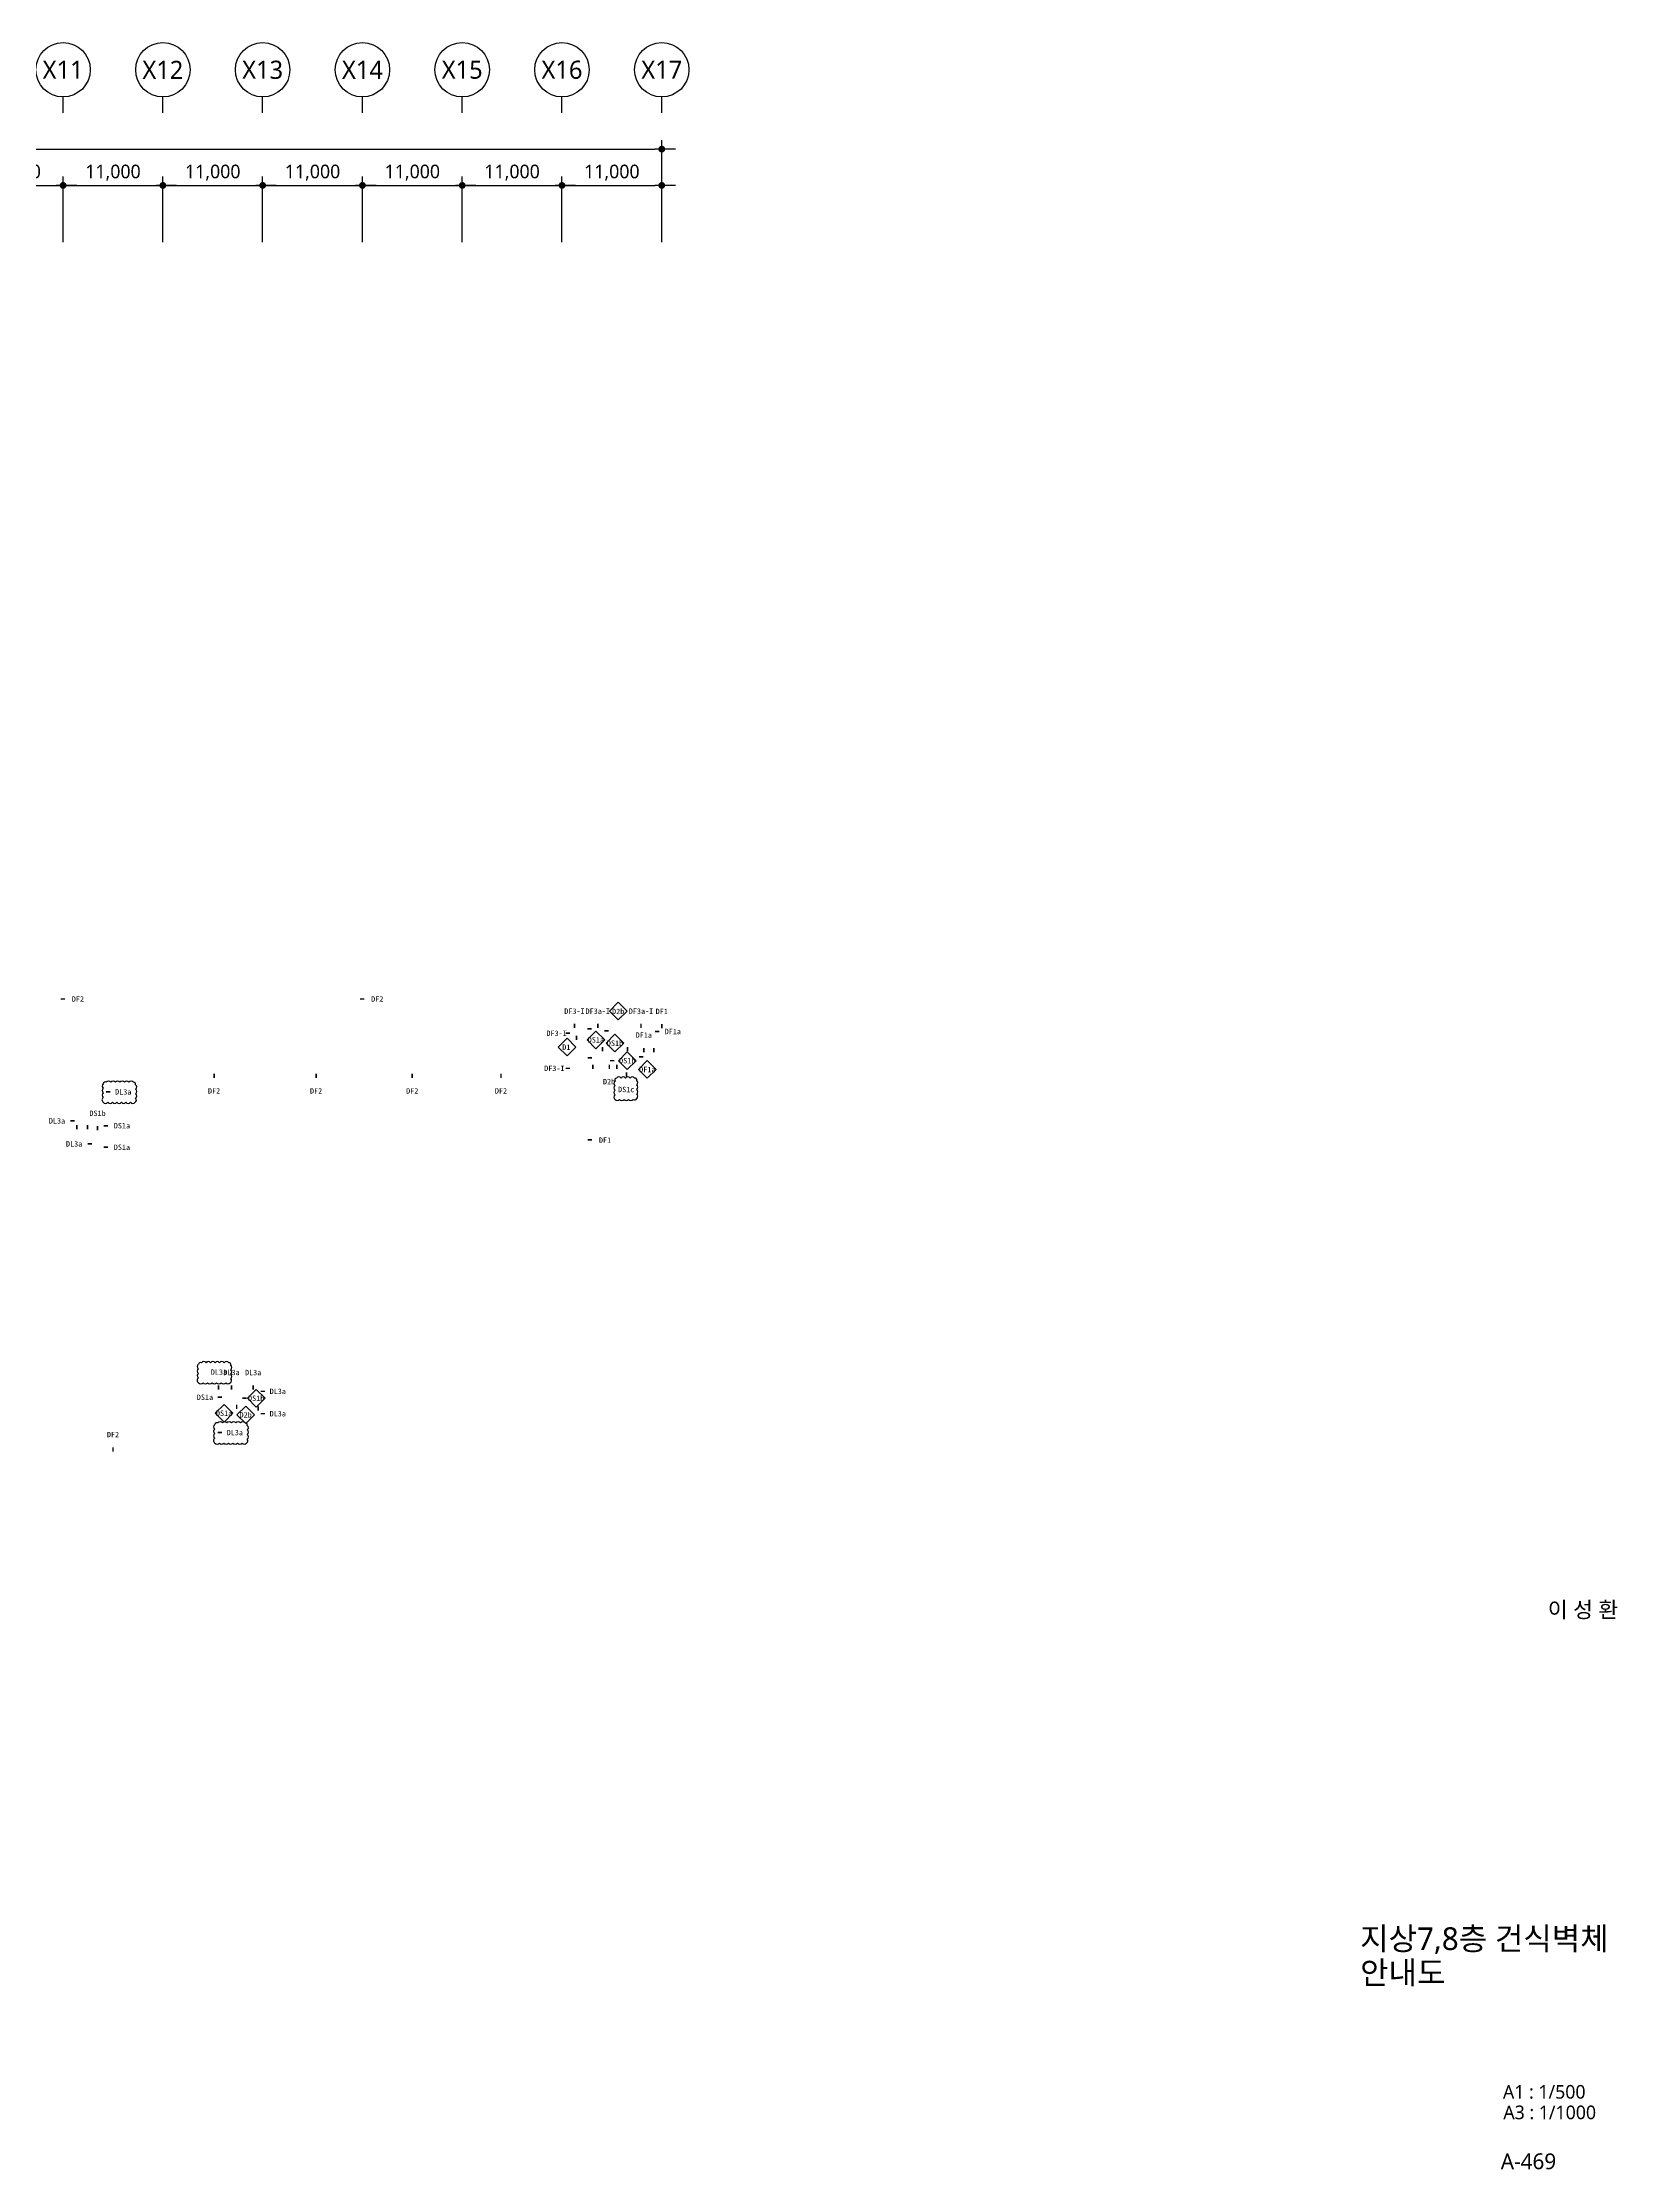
# Model space of a CAD drawing. Header units: millimetres. Extents: x 1205999 to 2806860, y 467935 to 2511436.
# Drawn here: x 1373231 to 1546860, y 1979989 to 2214436 of the extents above; entities that cross this region are included whole.
import ezdxf
from ezdxf.enums import TextEntityAlignment as Align

# ---------------------------------------------------------------- set-up
doc = ezdxf.new("R2010")
doc.units = ezdxf.units.MM
doc.header["$LTSCALE"] = 5
doc.header["$MEASUREMENT"] = 0
doc.layers.get('0').update_dxf_attribs({"linetype": 'CONTINUOUS'})
for name, color, linetype, lineweight in [('A-AXIS-BUBL', 7, 'CONTINUOUS', 25), ('A-BORD-TEXT', 3, 'CONTINUOUS', 25), ('A-DIMS', 7, 'CONTINUOUS', 25), ('A-MKXS-TEXT1', 3, 'CONTINUOUS', 25), ('A-MKXS-WALL', 6, 'CONTINUOUS', 20), ('A-XXXX-TXT2', 3, 'CONTINUOUS', 25), ('REV-202205', 20, 'CONTINUOUS', 25)]:
    doc.layers.add(name, color=color, linetype=linetype, lineweight=lineweight)
doc.layers.add('WAL-TAG', color=3, linetype='CONTINUOUS')
doc.styles.add('HY울릉도L', font='')
doc.styles.add('돋움체', font='')
doc.styles.add('맑은고딕', font='malgun.ttf')
doc.styles.get('HY울릉도L').set_extended_font_data('HYwulM')
doc.styles.get('돋움체').set_extended_font_data('DotumChe')
doc.dimstyles.new('CDIM', dxfattribs={"dimtxt": 3, "dimasz": 1.5, "dimexe": 2, "dimexo": 1, "dimgap": 1, "dimtad": 1, "dimdec": 0, "dimrnd": 0.5, "dimzin": 0, "dimdsep": 32, "dimlunit": 6, "dimtxsty": 'HY울릉도L', "dimblk1": '_CIDOT', "dimblk2": '_CIDOT', "dimsah": 1, "dimcen": 5.5, "dimclrd": 2, "dimclre": 2, "dimclrt": 7, "dimadec": 0, "dimazin": 0, "dimtfac": 1, "dimtdec": 0, "dimtix": 1, "dimtmove": 2, "dimatfit": 1, "dimldrblk": '_CIDOT', "dimfxl": 1, "dimtolj": 1, "dimtzin": 0, "dimlwd": -1, "dimarcsym": 0})

# ---------------------------------------------------------------- blocks, each defined once
blk = doc.blocks.new('_CIDOT')
at = {"color": 0, "linetype": 'ByBlock'}
blk.add_line((2, 0), (-1, 0), dxfattribs=at)
at = {"color": 0, "linetype": 'ByBlock', "const_width": 0.5}
blk.add_lwpolyline([(-0.25, 0, 1), (0.25, 0, 1)], format="xyb", close=True, dxfattribs=at)
blk = doc.blocks.new('*D32')
at = {"layer": 'A-DIMS', "lineweight": -2, "transparency": 16777216}
for p, q in [((225693, 255621), (225693, 262871)), ((236693, 255621), (236693, 262871))]:
    blk.add_line(p, q, dxfattribs=at)
at = {"layer": 'A-DIMS', "transparency": 16777216}
blk.add_line((226443, 261871), (235943, 261871), dxfattribs=at)
at = {"layer": 'A-DIMS', "transparency": 16777216, "xscale": 750, "yscale": 750, "zscale": 750, "rotation": 180}
blk.add_blockref('_CIDOT', (225693, 261871), dxfattribs=at)
at = {"layer": 'A-DIMS', "transparency": 16777216, "xscale": 750, "yscale": 750, "zscale": 750}
blk.add_blockref('_CIDOT', (236693, 261871), dxfattribs=at)
at = {"layer": 'A-DIMS', "color": 3, "transparency": 16777216, "insert": (231193, 263275), "char_height": 1500, "attachment_point": 5, "style": '맑은고딕'}
blk.add_mtext('\\A1;11,000', dxfattribs=at)
blk = doc.blocks.new('*D33')
at = {"layer": 'A-DIMS', "lineweight": -2, "transparency": 16777216}
for p, q in [((236693, 255621), (236693, 262871)), ((247693, 255621), (247693, 262871))]:
    blk.add_line(p, q, dxfattribs=at)
at = {"layer": 'A-DIMS', "transparency": 16777216}
blk.add_line((237443, 261871), (246943, 261871), dxfattribs=at)
at = {"layer": 'A-DIMS', "transparency": 16777216, "xscale": 750, "yscale": 750, "zscale": 750, "rotation": 180}
blk.add_blockref('_CIDOT', (236693, 261871), dxfattribs=at)
at = {"layer": 'A-DIMS', "transparency": 16777216, "xscale": 750, "yscale": 750, "zscale": 750}
blk.add_blockref('_CIDOT', (247693, 261871), dxfattribs=at)
at = {"layer": 'A-DIMS', "color": 3, "transparency": 16777216, "insert": (242193, 263275), "char_height": 1500, "attachment_point": 5, "style": '맑은고딕'}
blk.add_mtext('\\A1;11,000', dxfattribs=at)
blk = doc.blocks.new('*D34')
at = {"layer": 'A-DIMS', "lineweight": -2, "transparency": 16777216}
for p, q in [((247693, 255621), (247693, 262871)), ((258693, 255621), (258693, 262871))]:
    blk.add_line(p, q, dxfattribs=at)
at = {"layer": 'A-DIMS', "transparency": 16777216}
blk.add_line((248443, 261871), (257943, 261871), dxfattribs=at)
at = {"layer": 'A-DIMS', "transparency": 16777216, "xscale": 750, "yscale": 750, "zscale": 750, "rotation": 180}
blk.add_blockref('_CIDOT', (247693, 261871), dxfattribs=at)
at = {"layer": 'A-DIMS', "transparency": 16777216, "xscale": 750, "yscale": 750, "zscale": 750}
blk.add_blockref('_CIDOT', (258693, 261871), dxfattribs=at)
at = {"layer": 'A-DIMS', "color": 3, "transparency": 16777216, "insert": (253193, 263275), "char_height": 1500, "attachment_point": 5, "style": '맑은고딕'}
blk.add_mtext('\\A1;11,000', dxfattribs=at)
blk = doc.blocks.new('*D35')
at = {"layer": 'A-DIMS', "lineweight": -2, "transparency": 16777216}
for p, q in [((258693, 255621), (258693, 262871)), ((269693, 255621), (269693, 262871))]:
    blk.add_line(p, q, dxfattribs=at)
at = {"layer": 'A-DIMS', "transparency": 16777216}
blk.add_line((259443, 261871), (268943, 261871), dxfattribs=at)
at = {"layer": 'A-DIMS', "transparency": 16777216, "xscale": 750, "yscale": 750, "zscale": 750, "rotation": 180}
blk.add_blockref('_CIDOT', (258693, 261871), dxfattribs=at)
at = {"layer": 'A-DIMS', "transparency": 16777216, "xscale": 750, "yscale": 750, "zscale": 750}
blk.add_blockref('_CIDOT', (269693, 261871), dxfattribs=at)
at = {"layer": 'A-DIMS', "color": 3, "transparency": 16777216, "insert": (264193, 263275), "char_height": 1500, "attachment_point": 5, "style": '맑은고딕'}
blk.add_mtext('\\A1;11,000', dxfattribs=at)
blk = doc.blocks.new('*D36')
at = {"layer": 'A-DIMS', "lineweight": -2, "transparency": 16777216}
for p, q in [((269693, 255621), (269693, 262871)), ((280693, 255621), (280693, 262871))]:
    blk.add_line(p, q, dxfattribs=at)
at = {"layer": 'A-DIMS', "transparency": 16777216}
blk.add_line((270443, 261871), (279943, 261871), dxfattribs=at)
at = {"layer": 'A-DIMS', "transparency": 16777216, "xscale": 750, "yscale": 750, "zscale": 750, "rotation": 180}
blk.add_blockref('_CIDOT', (269693, 261871), dxfattribs=at)
at = {"layer": 'A-DIMS', "transparency": 16777216, "xscale": 750, "yscale": 750, "zscale": 750}
blk.add_blockref('_CIDOT', (280693, 261871), dxfattribs=at)
at = {"layer": 'A-DIMS', "color": 3, "transparency": 16777216, "insert": (275193, 263275), "char_height": 1500, "attachment_point": 5, "style": '맑은고딕'}
blk.add_mtext('\\A1;11,000', dxfattribs=at)
blk = doc.blocks.new('*D37')
at = {"layer": 'A-DIMS', "lineweight": -2, "transparency": 16777216}
for p, q in [((280693, 255621), (280693, 262871)), ((291693, 255621), (291693, 262871))]:
    blk.add_line(p, q, dxfattribs=at)
at = {"layer": 'A-DIMS', "transparency": 16777216}
blk.add_line((281443, 261871), (290943, 261871), dxfattribs=at)
at = {"layer": 'A-DIMS', "transparency": 16777216, "xscale": 750, "yscale": 750, "zscale": 750, "rotation": 180}
blk.add_blockref('_CIDOT', (280693, 261871), dxfattribs=at)
at = {"layer": 'A-DIMS', "transparency": 16777216, "xscale": 750, "yscale": 750, "zscale": 750}
blk.add_blockref('_CIDOT', (291693, 261871), dxfattribs=at)
at = {"layer": 'A-DIMS', "color": 3, "transparency": 16777216, "insert": (286193, 263275), "char_height": 1500, "attachment_point": 5, "style": '맑은고딕'}
blk.add_mtext('\\A1;11,000', dxfattribs=at)
blk = doc.blocks.new('*D38')
at = {"layer": 'A-DIMS', "lineweight": -2, "transparency": 16777216}
for p, q in [((126693, 255621), (126693, 266871)), ((302693, 255621), (302693, 266871))]:
    blk.add_line(p, q, dxfattribs=at)
at = {"layer": 'A-DIMS', "transparency": 16777216}
blk.add_line((127443, 265871), (301943, 265871), dxfattribs=at)
at = {"layer": 'A-DIMS', "transparency": 16777216, "xscale": 750, "yscale": 750, "zscale": 750, "rotation": 180}
blk.add_blockref('_CIDOT', (126693, 265871), dxfattribs=at)
at = {"layer": 'A-DIMS', "transparency": 16777216, "xscale": 750, "yscale": 750, "zscale": 750}
blk.add_blockref('_CIDOT', (302693, 265871), dxfattribs=at)
at = {"layer": 'A-DIMS', "color": 3, "transparency": 16777216, "insert": (214693, 267275), "char_height": 1500, "attachment_point": 5, "style": '맑은고딕'}
blk.add_mtext('\\A1;176,000', dxfattribs=at)
blk = doc.blocks.new('*D39')
at = {"layer": 'A-DIMS', "lineweight": -2, "transparency": 16777216}
for p, q in [((291693, 255621), (291693, 262871)), ((302693, 255621), (302693, 262871))]:
    blk.add_line(p, q, dxfattribs=at)
at = {"layer": 'A-DIMS', "transparency": 16777216}
blk.add_line((292443, 261871), (301943, 261871), dxfattribs=at)
at = {"layer": 'A-DIMS', "transparency": 16777216, "xscale": 750, "yscale": 750, "zscale": 750, "rotation": 180}
blk.add_blockref('_CIDOT', (291693, 261871), dxfattribs=at)
at = {"layer": 'A-DIMS', "transparency": 16777216, "xscale": 750, "yscale": 750, "zscale": 750}
blk.add_blockref('_CIDOT', (302693, 261871), dxfattribs=at)
at = {"layer": 'A-DIMS', "color": 3, "transparency": 16777216, "insert": (297193, 263275), "char_height": 1500, "attachment_point": 5, "style": '맑은고딕'}
blk.add_mtext('\\A1;11,000', dxfattribs=at)
blk = doc.blocks.new('wall-tag-02')
at = {"layer": 'A-MKXS-WALL'}
blk.add_lwpolyline([(0, 1185, 112, 112, 0), (0, 885, 0, 0, 0), (0, 608, 0, 0, 0), (-608, 0, 0, 0, 0), (0, -608, 0, 0, 0), (608, 0, 0, 0, 0), (0, 608, 0, 0, 0)], format="xyseb", dxfattribs=at)
blk = doc.blocks.new('wall-tag-01')
blk.add_wipeout([(86681, 26087), (86074, 25480), (86681, 24872), (87289, 25480)]).dxf.layer = 'A-MKXS-WALL'
at = {"layer": 'A-MKXS-WALL'}
blk.add_lwpolyline([(86681, 26087), (86074, 25480), (86681, 24872), (87289, 25480)], close=True, dxfattribs=at)
blk = doc.blocks.new('DIM(210222)')
for p, q in [((236693, 269870.6), (236693, 271620.6)), ((247693, 269870.6), (247693, 271620.6)), ((258693, 269870.6), (258693, 271620.6)), ((269693, 269870.6), (269693, 271620.6)), ((280693, 269870.6), (280693, 271620.6)), ((291693, 269870.6), (291693, 271620.6)), ((302693, 269870.6), (302693, 271620.6))]:
    blk.add_line(p, q)
at = {"layer": 'A-AXIS-BUBL', "ltscale": 0.2}
for centre in [(236693, 274620.6), (247693, 274620.6), (258693, 274620.6), (269693, 274620.6), (280693, 274620.6), (291693, 274620.6), (302693, 274620.6)]:
    blk.add_circle(centre, 3000, dxfattribs=at)
at = {"layer": 'A-XXXX-TXT2', "ltscale": 0.2, "style": '맑은고딕'}
for s, p in [('X11', (236693, 274620.6)), ('X12', (247693, 274620.6)), ('X13', (258693, 274620.6)), ('X14', (269693, 274620.6)), ('X15', (280693, 274620.6)), ('X16', (291693, 274620.6)), ('X17', (302693, 274620.6))]:
    blk.add_text(s, height=2000, dxfattribs=at).set_placement(p, align=Align.MIDDLE)
at = {"layer": 'A-DIMS'}
for p1, p2, distance, picture, middle in [((126693, 255120.6), (302693, 255120.6), 10750, '*D38', (214693, 267275.5)), ((225693, 255120.6), (236693, 255120.6), 6750, '*D32', (231193, 263275.5)), ((236693, 255120.6), (247693, 255120.6), 6750, '*D33', (242193, 263275.5)), ((247693, 255120.6), (258693, 255120.6), 6750, '*D34', (253193, 263275.5)), ((258693, 255120.6), (269693, 255120.6), 6750, '*D35', (264193, 263275.5)), ((269693, 255120.6), (280693, 255120.6), 6750, '*D36', (275193, 263275.5)), ((280693, 255120.6), (291693, 255120.6), 6750, '*D37', (286193, 263275.5)), ((291693, 255120.6), (302693, 255120.6), 6750, '*D39', (297193, 263275.5))]:
    dim = blk.add_aligned_dim(p1=p1, p2=p2, distance=distance, dimstyle='CDIM', override={"dimscale": 500, "dimtxsty": '맑은고딕', "dimclrd": 256, "dimclre": 256, "dimclrt": 3}, dxfattribs=at)
    dim.commit()
    dim.dimension.update_dxf_attribs({"geometry": picture, "text_midpoint": middle})

msp = doc.modelspace()

# ---------------------------------------------------------------- linework, layer by layer
at = {"layer": 'A-MKXS-WALL'}
for points in [[(1433309, 2105713, 180, 180, 0), (1433789, 2105713, 0, 0, 0), (1434233, 2105713, 0, 0, 0), (1434233, 2105477, 0, 0, 0)], [(1435153, 2105504, 180, 180, 0), (1435633, 2105504, 0, 0, 0), (1436695, 2105504, 0, 0, 0), (1436695, 2106708, 0, 0, 0)], [(1432109, 2104976, 180, 180, 0), (1432109, 2104496, 0, 0, 0), (1432109, 2103703, 0, 0, 0), (1432033, 2103703, 0, 0, 0)], [(1433312, 2102535, 180, 180, 0), (1433792, 2102535, 0, 0, 0), (1434236, 2102535, 0, 0, 0), (1434236, 2103542, 0, 0, 0)], [(1434953, 2103220, 180, 180, 0), (1434953, 2103700, 0, 0, 0), (1434953, 2104143, 0, 0, 0), (1435368, 2104143, 0, 0, 0)], [(1437728, 2103220, 180, 180, 0), (1437728, 2103700, 0, 0, 0), (1437728, 2104143, 0, 0, 0), (1437313, 2104143, 0, 0, 0)], [(1440631, 2103133, 180, 180, 0), (1440631, 2103613, 0, 0, 0), (1440631, 2104056, 0, 0, 0), (1439524, 2104056, 0, 0, 0)], [(1433906, 2101772, 180, 180, 0), (1433906, 2101292, 0, 0, 0), (1433906, 2100849, 0, 0, 0), (1435717, 2100849, 0, 0, 0)], [(1436541, 2101772, 180, 180, 0), (1436541, 2101292, 0, 0, 0), (1436541, 2100849, 0, 0, 0), (1435717, 2100849, 0, 0, 0)], [(1435799, 2102208, 180, 180, 0), (1436279, 2102208, 0, 0, 0), (1436723, 2102208, 0, 0, 0)], [(1438983, 2102627, 180, 180, 0), (1439463, 2102627, 0, 0, 0), (1439907, 2102627, 0, 0, 0), (1439907, 2102212, 0, 0, 0)], [(1378174, 2094650, 180, 180, 0), (1378174, 2095130, 0, 0, 0), (1378174, 2095573, 0, 0, 0), (1376789, 2095573, 0, 0, 0)], [(1377016, 2094650, 180, 180, 0), (1377016, 2095130, 0, 0, 0), (1377016, 2095573, 0, 0, 0), (1377016, 2095573, 0, 0, 0)], [(1394633, 2064276, 180, 180, 0), (1394633, 2063796, 0, 0, 0), (1394633, 2063352, 0, 0, 0), (1394217, 2063352, 0, 0, 0)], [(1395265, 2064997, 180, 180, 0), (1395745, 2064997, 0, 0, 0), (1395813, 2064997, 0, 0, 0)], [(1397014, 2064094, 180, 180, 0), (1397014, 2063614, 0, 0, 0), (1397014, 2063170, 0, 0, 0), (1396599, 2063170, 0, 0, 0)]]:
    msp.add_lwpolyline(points, format="xyseb", dxfattribs=at)
at = {"layer": 'REV-202205'}
for points in [[(1379928, 2097623, 0.5205671), (1380428, 2097623, 0.5205671), (1380928, 2097623, 0.5205671), (1381428, 2097623, 0.5205671), (1381928, 2097623, 0.5205671), (1382428, 2097623, 0.5205671), (1382928, 2097623, 0.5205671), (1383428, 2097623, 0.5205671), (1383490, 2098062, 0.5205671), (1383490, 2098562, 0.5205671), (1383490, 2099062, 0.5205671), (1383490, 2099562, 0.5205671), (1383260, 2099832, 0.5205671), (1382760, 2099832, 0.5205671), (1382260, 2099832, 0.5205671), (1381760, 2099832, 0.5205671), (1381260, 2099832, 0.5205671), (1380760, 2099832, 0.5205671), (1380260, 2099832, 0.5205671), (1379928, 2099664, 0.5205671), (1379928, 2099164, 0.5205671), (1379928, 2098664, 0.5205671), (1379928, 2098164, 0.5205671)], [(1390423, 2066703, 0.5205671), (1390923, 2066703, 0.5205671), (1391423, 2066703, 0.5205671), (1391923, 2066703, 0.5205671), (1392423, 2066703, 0.5205671), (1392923, 2066703, 0.5205671), (1393423, 2066703, 0.5205671), (1393923, 2066703, 0.5205671), (1393984, 2067141, 0.5205671), (1393984, 2067641, 0.5205671), (1393984, 2068141, 0.5205671), (1393984, 2068641, 0.5205671), (1393754, 2068912, 0.5205671), (1393254, 2068912, 0.5205671), (1392754, 2068912, 0.5205671), (1392254, 2068912, 0.5205671), (1391754, 2068912, 0.5205671), (1391254, 2068912, 0.5205671), (1390754, 2068912, 0.5205671), (1390423, 2068743, 0.5205671), (1390423, 2068243, 0.5205671), (1390423, 2067743, 0.5205671), (1390423, 2067243, 0.5205671)]]:
    msp.add_lwpolyline(points, format="xyb", close=True, dxfattribs=at)

# ---------------------------------------------------------------- block references
msp.add_blockref('DIM(210222)', (1138806, 1936815))
at = {"layer": 'A-MKXS-WALL', "xscale": -1.6, "yscale": 1.6, "zscale": 1.6}
for p, rotation in [((1382132, 2098773), 90), ((1392626, 2067853), 180)]:
    msp.add_blockref('wall-tag-02', p, dxfattribs=dict(at, rotation=rotation))
at = {"layer": 'WAL-TAG', "yscale": 1.6, "zscale": 1.6}
for p, xscale, rotation in [((1377132, 2109007), 1.6, 90), ((1410132, 2109007), 1.6, 90), ((1441499, 2107667), 1.6, 180), ((1429493, 2105234), -1.6, 270), ((1442655, 2105425), -1.6, 90), ((1374893, 2095573), -1.6, 270), ((1379299, 2096410), -1.6, 180), ((1381855, 2095042), -1.6, 90), ((1376783, 2093041), -1.6, 270), ((1381855, 2092668), -1.6, 90), ((1435213, 2093487), 1.6, 89.99999999999999), ((1394065, 2067841), -1.6, 180), ((1396451, 2067835), -1.6, 180), ((1391136, 2065111), -1.6, 270), ((1399169, 2065763), 1.6, 90), ((1399169, 2063297), 1.6, 90), ((1381002, 2060996), -1.6, 180)]:
    msp.add_blockref('wall-tag-02', p, dxfattribs=dict(at, xscale=xscale, rotation=rotation))
for p, xscale in [((1392144, 2098876), 1.6), ((1403391, 2098876), 1.6), ((1413993, 2098876), 1.6), ((1423774, 2098876), 1.6), ((1435717, 2099877), -1.6)]:
    msp.add_blockref('wall-tag-02', p, dxfattribs=dict(at, xscale=xscale))

# ---------------------------------------------------------------- texts
at = {"layer": 'A-BORD-TEXT', "style": '맑은고딕'}
for s, height, p in [('이 성 환', 1750, (1546949, 2040813)), ('A1 : 1/500', 1500, (1543341, 1987799)), ('A3 : 1/1000', 1500, (1544500, 1985532)), ('A-469', 1750, (1540103, 1980014))]:
    msp.add_text(s, height=height, dxfattribs=at).set_placement(p, align=Align.RIGHT)
for s, p in [('지상7,8층 건식벽체', (1518487, 2005428)), ('안내도', (1518487, 2001678))]:
    msp.add_text(s, height=2500, dxfattribs=at).set_placement(p, align=Align.MIDDLE_LEFT)
at = {"layer": 'A-MKXS-TEXT1', "style": '돋움체'}
for s, rotation, p in [('DF2', 360, (1377132, 2109008)), ('DF2', 360, (1410132, 2109008)), ('DF3-I', 360, (1431875, 2107669)), ('DF1', 0, (1441499, 2107646)), ('DF1a', 360, (1439524, 2105028)), ('DF1a', 360, (1442723, 2105425)), ('DL3a', 360, (1382132, 2098773)), ('DF2', 360, (1392144, 2098877)), ('DF2', 360, (1403391, 2098877)), ('DF2', 360, (1413993, 2098877)), ('DF2', 360, (1423774, 2098877)), ('DS1b', 360, (1379299, 2096410)), ('DL3a', 360, (1374825, 2095573)), ('DS1a', 360, (1381985, 2095042)), ('DF1', 0, (1435243, 2093453)), ('DL3a', 360, (1376715, 2093041)), ('DS1a', 360, (1381985, 2092668)), ('DL3a', 360, (1392681, 2067882)), ('DL3a', 360, (1394065, 2067841)), ('DL3a', 360, (1396451, 2067835)), ('DF2', 0, (1381002, 2060996))]:
    msp.add_text(s, height=600, rotation=rotation, dxfattribs=at).set_placement(p, align=Align.MIDDLE_CENTER)

# ---------------------------------------------------------------- next in the draw order: block references
at = {"layer": 'WAL-TAG', "yscale": 1.6, "zscale": 1.6}
for p, xscale in [((1295543, 2063737), 1.6), ((1292371, 2062935), 1.6), ((1301217, 2060472), 1.6), ((1535476, 2024230), -1.6), ((1254555, 2022585), 1.6)]:
    msp.add_blockref('wall-tag-01', p, dxfattribs=dict(at, xscale=xscale))

# ---------------------------------------------------------------- next in the draw order: block references
at = {"layer": 'WAL-TAG', "xscale": -1.6, "yscale": 1.6, "zscale": 1.6}
for p, rotation in [((1431875, 2107691), 180), ((1429493, 2101365), 270)]:
    msp.add_blockref('wall-tag-02', p, dxfattribs=dict(at, rotation=rotation))
at = {"layer": 'WAL-TAG', "xscale": 1.6, "yscale": 1.6, "zscale": 1.6}
for p in [(1297650, 2063376), (1256937, 2022403)]:
    msp.add_blockref('wall-tag-01', p, dxfattribs=at)

# ---------------------------------------------------------------- next in the draw order: texts
at = {"layer": 'A-MKXS-TEXT1', "style": '돋움체'}
for s, p in [('DF3-I', (1429903, 2105234)), ('D1', (1430979, 2103703)), ('DF3-I', (1429660, 2101365)), ('DS1c', (1437579, 2099037)), ('DL3a', (1399169, 2065763)), ('DS1a', (1391136, 2065111)), ('DL3a', (1399169, 2063297))]:
    msp.add_text(s, height=600, rotation=360, dxfattribs=at).set_placement(p, align=Align.MIDDLE_CENTER)

# ---------------------------------------------------------------- next in the draw order: linework, layer by layer
at = {"layer": 'REV-202205'}
msp.add_lwpolyline([(1392228, 2060065, 0.5205671), (1392728, 2060065, 0.5205671), (1393228, 2060065, 0.5205671), (1393728, 2060065, 0.5205671), (1394228, 2060065, 0.5205671), (1394728, 2060065, 0.5205671), (1395228, 2060065, 0.5205671), (1395728, 2060065, 0.5205671), (1395790, 2060504, 0.5205671), (1395790, 2061004, 0.5205671), (1395790, 2061504, 0.5205671), (1395790, 2062004, 0.5205671), (1395560, 2062274, 0.5205671), (1395060, 2062274, 0.5205671), (1394560, 2062274, 0.5205671), (1394060, 2062274, 0.5205671), (1393560, 2062274, 0.5205671), (1393060, 2062274, 0.5205671), (1392560, 2062274, 0.5205671), (1392228, 2062106, 0.5205671), (1392228, 2061606, 0.5205671), (1392228, 2061106, 0.5205671), (1392228, 2060606, 0.5205671)], format="xyb", close=True, dxfattribs=at)

# ---------------------------------------------------------------- next in the draw order: block references
at = {"layer": 'A-MKXS-WALL', "xscale": -1.6, "yscale": 1.6, "zscale": 1.6, "rotation": 90}
msp.add_blockref('wall-tag-02', (1394432, 2061215), dxfattribs=at)
at = {"layer": 'WAL-TAG', "xscale": -1.6, "yscale": 1.6, "zscale": 1.6, "rotation": 180}
for p in [(1434444, 2107691), (1439210, 2107691), (1439524, 2105028)]:
    msp.add_blockref('wall-tag-02', p, dxfattribs=at)

# ---------------------------------------------------------------- next in the draw order: texts
at = {"layer": 'A-MKXS-TEXT1', "style": '돋움체'}
for s, p in [('DS1a', (1434233, 2104505)), ('DS1a', (1393245, 2063352)), ('D2b', (1395627, 2063170)), ('DS1b', (1396785, 2064997)), ('DL3a', (1394432, 2061215))]:
    msp.add_text(s, height=600, rotation=360, dxfattribs=at).set_placement(p, align=Align.MIDDLE_CENTER)

# ---------------------------------------------------------------- next in the draw order: block references
at = {"layer": 'WAL-TAG', "xscale": 1.6, "yscale": 1.6, "zscale": 1.6, "rotation": 180}
msp.add_blockref('wall-tag-01', (1575385, 2148448), dxfattribs=at)
at = {"layer": 'WAL-TAG', "xscale": 1.6, "yscale": 1.6, "zscale": 1.6}
msp.add_blockref('wall-tag-01', (1299005, 2061441), dxfattribs=at)

# ---------------------------------------------------------------- next in the draw order: linework, layer by layer
at = {"layer": 'REV-202205'}
msp.add_lwpolyline([(1436348, 2097933, 0.5205671), (1436848, 2097933, 0.5205671), (1437348, 2097933, 0.5205671), (1437848, 2097933, 0.5205671), (1438348, 2097933, 0.5205671), (1438745, 2098036, 0.5205671), (1438745, 2098536, 0.5205671), (1438745, 2099036, 0.5205671), (1438745, 2099536, 0.5205671), (1438745, 2100036, 0.5205671), (1438506, 2100297, 0.5205671), (1438006, 2100297, 0.5205671), (1437506, 2100297, 0.5205671), (1437006, 2100297, 0.5205671), (1436506, 2100297, 0.5205671), (1436348, 2099955, 0.5205671), (1436348, 2099455, 0.5205671), (1436348, 2098955, 0.5205671), (1436348, 2098455, 0.5205671)], format="xyb", close=True, dxfattribs=at)

# ---------------------------------------------------------------- next in the draw order: block references
at = {"layer": 'A-MKXS-WALL', "xscale": -1.6, "yscale": 1.6, "zscale": 1.6}
msp.add_blockref('wall-tag-02', (1437609, 2099020), dxfattribs=at)

# ---------------------------------------------------------------- next in the draw order: texts
at = {"layer": 'A-MKXS-TEXT1', "style": '돋움체'}
for s, p in [('DF3a-I', (1434444, 2107669)), ('DF3a-I', (1439210, 2107669)), ('DS1b', (1436341, 2104143)), ('DS1b', (1437695, 2102208)), ('DF1a', (1439907, 2101240)), ('D2b', (1435687, 2099894))]:
    msp.add_text(s, height=600, rotation=360, dxfattribs=at).set_placement(p, align=Align.MIDDLE_CENTER)
msp.add_text('D2b', height=600, dxfattribs=at).set_placement((1436695, 2107641), align=Align.MIDDLE_CENTER)

doc.saveas('drawing.dxf')
